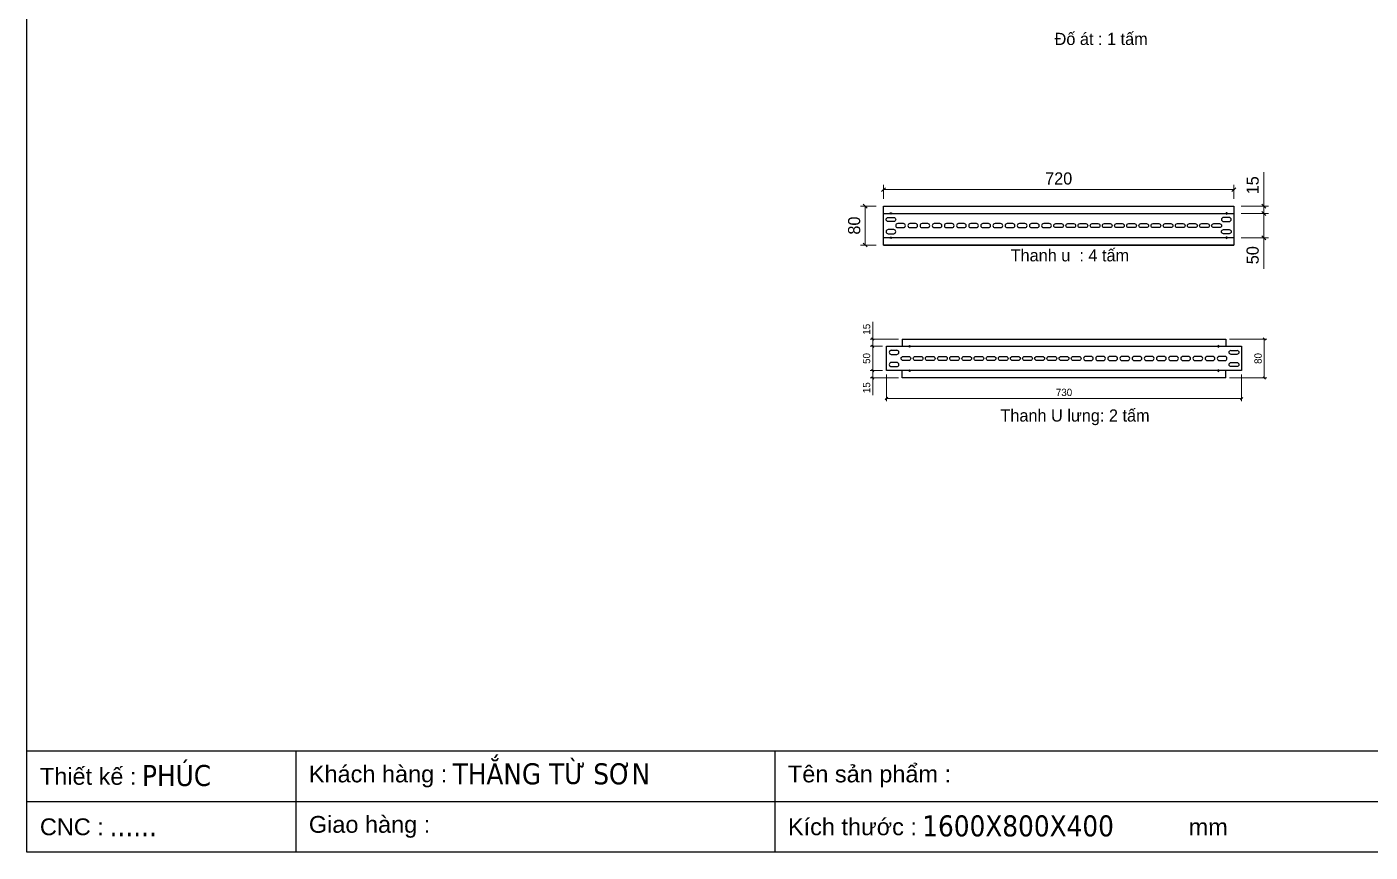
# Model space of a CAD drawing. Header units: millimetres. Extents: x 0 to 5132, y 0 to 3629.
# Drawn here: x 0 to 2762, y 0 to 1697 of the extents above; entities that cross this region are included whole.
import ezdxf
from ezdxf.enums import TextEntityAlignment as Align

# ---------------------------------------------------------------- set-up
doc = ezdxf.new("R2010")
doc.units = ezdxf.units.MM
doc.layers.add('CNC', color=7, linetype='Continuous')
doc.layers.add('DIM', color=253, linetype='Continuous')
doc.styles.add('Arial', font='arial.ttf')
doc.styles.add('Tahoma (Input Text)', font='tahoma.ttf')
doc.dimstyles.new('Dim-15', dxfattribs={"dimtxt": 15, "dimasz": 5, "dimexe": 5, "dimexo": 8, "dimgap": 5, "dimtad": 1, "dimdec": 0, "dimtxsty": 'Standard', "dimblk": 'OBLIQUE', "dimcen": 10, "dimclrd": 5, "dimclre": 5, "dimclrt": 3, "dimazin": 3, "dimtfac": 1, "dimtdec": 0, "dimtmove": 0, "dimatfit": 3, "dimldrblk": 'OBLIQUE', "dimlwd": 9, "dimlwe": 9})
doc.dimstyles.new('Dim-25', dxfattribs={"dimtxt": 25, "dimasz": 8, "dimexe": 10, "dimexo": 15, "dimgap": 10, "dimtad": 1, "dimdec": 0, "dimtxsty": 'Standard', "dimblk": 'OBLIQUE', "dimcen": 10, "dimclrd": 5, "dimclre": 5, "dimclrt": 3, "dimazin": 3, "dimtfac": 1, "dimtdec": 0, "dimtmove": 0, "dimatfit": 3, "dimldrblk": 'OBLIQUE', "dimlwd": 9, "dimlwe": 9})

# ---------------------------------------------------------------- blocks, each defined once
blk = doc.blocks.new('khungtenAsean2')
at = {"color": 7}
for p, q in [((2970, -1980), (0, -1980)), ((320, -1980), (320, -2100)), ((890, -1980), (890, -2100)), ((2020, -2040), (0, -2040))]:
    blk.add_line(p, q, dxfattribs=at)
blk.add_lwpolyline([(0, 0), (2970, 0), (2970, -2100), (0, -2100)], close=True, dxfattribs=at)
at = {"color": 2, "char_height": 20, "width": 917.634, "attachment_point": 4, "style": 'Arial'}
for s, insert in [('  Thiết kế :', (0, -2010)), ('  Khách hàng :', (320, -2010)), ('  Tên sản phẩm :', (890, -2010)), ('  CNC :', (0, -2070)), ('  Giao hàng :', (320, -2070)), ('  Kích thước :', (890, -2070)), ('mm', (1382.3, -2070))]:
    blk.add_mtext(s, dxfattribs=dict(at, insert=insert))
at = {"color": 1, "style": 'Tahoma (Input Text)', "flags": 8}
for tag, p in [('#01', (137.1, -2021.3)), ('#03', (506.6, -2019.3)), ('#05', (1106.6, -2021.3)), ('#07', (1834.7, -2021.3)), ('#09', (2146.7, -2021.3)), ('#02', (98.5, -2081.3)), ('#04', (486.1, -2081.3)), ('#06', (1065.3, -2081.3)), ('#08', (1817.4, -2081.3)), ('#10', (2146.7, -2081.3))]:
    blk.add_attdef(tag, p, '', height=25, dxfattribs=at)
blk.add_attdef('#11', text='', height=25, dxfattribs=at).set_placement((2915, -2067.3), align=Align.CENTER)
blk = doc.blocks.new('ovan8.5x20')
at = {"layer": 'CNC', "color": 2, "lineweight": -3}
for p, q in [((5.7, 4.2), (-5.8, 4.2)), ((-5.8, -4.2), (5.7, -4.2))]:
    blk.add_line(p, q, dxfattribs=at)
for centre, start, end in [((-5.8, 0), 90, 270), ((5.7, 0), 270, 90)]:
    blk.add_arc(centre, 4.25, start, end, dxfattribs=at)
blk = doc.blocks.new('f3daunguoc')
at = {"layer": 'CNC', "color": 2, "lineweight": -3}
blk.add_circle((0, 0), 1.5, dxfattribs=at)
blk = doc.blocks.new('*D10')
at = {"color": 0, "linetype": 'ByBlock', "lineweight": -2}
for p, q in [((1727.7, 1324.1), (1719.7, 1332.1)), ((1719.7, 1252.1), (1727.7, 1244.1))]:
    blk.add_line(p, q, dxfattribs=at)
at = {"layer": 'Defpoints', "color": 0, "transparency": 16777216}
for p in [(1761.4, 1328.1), (1723.7, 1248.1), (1761.4, 1248.1)]:
    blk.add_point(p, dxfattribs=at)
at = {"layer": 'DIM', "color": 5, "lineweight": 9, "transparency": 16777216}
for p, q in [((1746.4, 1328.1), (1713.7, 1328.1)), ((1723.7, 1328.1), (1723.7, 1248.1)), ((1746.4, 1248.1), (1713.7, 1248.1))]:
    blk.add_line(p, q, dxfattribs=at)
at = {"layer": 'DIM', "color": 3, "transparency": 16777216, "insert": (1701, 1288.1), "char_height": 25, "attachment_point": 5, "rotation": 90}
blk.add_mtext('80', dxfattribs=at)
blk = doc.blocks.new('_Oblique')
at = {"color": 0, "linetype": 'ByBlock', "lineweight": -2}
blk.add_line((-0.5, -0.5), (0.5, 0.5), dxfattribs=at)
blk = doc.blocks.new('*D11')
at = {"color": 0, "linetype": 'ByBlock', "lineweight": -2}
for p, q in [((1765.4, 1366), (1757.4, 1358)), ((2477.4, 1358), (2485.4, 1366))]:
    blk.add_line(p, q, dxfattribs=at)
at = {"layer": 'Defpoints', "color": 0, "transparency": 16777216}
for p in [(2481.4, 1362), (1761.4, 1328.1), (2481.4, 1328.1)]:
    blk.add_point(p, dxfattribs=at)
at = {"layer": 'DIM', "color": 5, "lineweight": 9, "transparency": 16777216}
for p, q in [((1761.4, 1343.1), (1761.4, 1372)), ((1761.4, 1362), (2481.4, 1362)), ((2481.4, 1343.1), (2481.4, 1372))]:
    blk.add_line(p, q, dxfattribs=at)
at = {"layer": 'DIM', "color": 3, "transparency": 16777216, "insert": (2121.4, 1384.8), "char_height": 25, "attachment_point": 5}
blk.add_mtext('720', dxfattribs=at)
blk = doc.blocks.new('*D12')
at = {"color": 0, "linetype": 'ByBlock', "lineweight": -2}
for p, q in [((2539.1, 1332.1), (2547.1, 1324.1)), ((2547.1, 1309.1), (2539.1, 1317.1))]:
    blk.add_line(p, q, dxfattribs=at)
at = {"layer": 'Defpoints', "color": 0, "transparency": 16777216}
for p in [(2481.4, 1328.1), (2543.1, 1328.1), (2481.4, 1313.1)]:
    blk.add_point(p, dxfattribs=at)
at = {"layer": 'DIM', "color": 5, "lineweight": 9, "transparency": 16777216}
for p, q in [((2543.1, 1328.1), (2543.1, 1397.7)), ((2496.4, 1328.1), (2553.1, 1328.1)), ((2543.1, 1313.1), (2543.1, 1328.1)), ((2496.4, 1313.1), (2553.1, 1313.1)), ((2543.1, 1313.1), (2543.1, 1305.1))]:
    blk.add_line(p, q, dxfattribs=at)
at = {"layer": 'DIM', "color": 3, "transparency": 16777216, "insert": (2520.3, 1370.9), "char_height": 25, "attachment_point": 5, "rotation": 90}
blk.add_mtext('15', dxfattribs=at)
blk = doc.blocks.new('*D13')
at = {"color": 0, "linetype": 'ByBlock', "lineweight": -2}
for p, q in [((2547.1, 1309.1), (2539.1, 1317.1)), ((2539.1, 1267.1), (2547.1, 1259.1))]:
    blk.add_line(p, q, dxfattribs=at)
at = {"layer": 'Defpoints', "color": 0, "transparency": 16777216}
for p in [(2481.4, 1313.1), (2481.4, 1263.1), (2543.1, 1263.1)]:
    blk.add_point(p, dxfattribs=at)
at = {"layer": 'DIM', "color": 5, "lineweight": 9, "transparency": 16777216}
for p, q in [((2496.4, 1313.1), (2553.1, 1313.1)), ((2543.1, 1313.1), (2543.1, 1263.1)), ((2496.4, 1263.1), (2553.1, 1263.1)), ((2543.1, 1263.1), (2543.1, 1199.4))]:
    blk.add_line(p, q, dxfattribs=at)
at = {"layer": 'DIM', "color": 3, "transparency": 16777216, "insert": (2520.3, 1227.2), "char_height": 25, "attachment_point": 5, "rotation": 90}
blk.add_mtext('50', dxfattribs=at)
blk = doc.blocks.new('*D14')
at = {"color": 0, "linetype": 'ByBlock', "lineweight": -2}
for p, q in [((1769.9, 934.9), (1764.9, 929.9)), ((2494.9, 929.9), (2499.9, 934.9))]:
    blk.add_line(p, q, dxfattribs=at)
at = {"layer": 'Defpoints', "color": 0, "transparency": 16777216}
for p in [(1767.4, 989.9), (2497.4, 989.9), (2497.4, 932.4)]:
    blk.add_point(p, dxfattribs=at)
at = {"layer": 'DIM', "color": 5, "lineweight": 9, "transparency": 16777216}
for p, q in [((1767.4, 981.9), (1767.4, 927.4)), ((2497.4, 981.9), (2497.4, 927.4)), ((1767.4, 932.4), (2497.4, 932.4))]:
    blk.add_line(p, q, dxfattribs=at)
at = {"layer": 'DIM', "color": 3, "transparency": 16777216, "insert": (2132.4, 945.1), "char_height": 15, "attachment_point": 5}
blk.add_mtext('730', dxfattribs=at)
blk = doc.blocks.new('*D15')
at = {"color": 0, "linetype": 'ByBlock', "lineweight": -2}
for p, q in [((2546.6, 1052.4), (2541.6, 1057.4)), ((2541.6, 977.4), (2546.6, 972.4))]:
    blk.add_line(p, q, dxfattribs=at)
at = {"layer": 'Defpoints', "color": 0, "transparency": 16777216}
for p in [(2464.9, 1054.9), (2544.1, 1054.9), (2464.9, 974.9)]:
    blk.add_point(p, dxfattribs=at)
at = {"layer": 'DIM', "color": 5, "lineweight": 9, "transparency": 16777216}
for p, q in [((2472.9, 1054.9), (2549.1, 1054.9)), ((2544.1, 974.9), (2544.1, 1054.9)), ((2472.9, 974.9), (2549.1, 974.9))]:
    blk.add_line(p, q, dxfattribs=at)
at = {"layer": 'DIM', "color": 3, "transparency": 16777216, "insert": (2531.4, 1014.9), "char_height": 15, "attachment_point": 5, "rotation": 90}
blk.add_mtext('80', dxfattribs=at)
blk = doc.blocks.new('*D16')
at = {"color": 0, "linetype": 'ByBlock', "lineweight": -2}
for p, q in [((1741.6, 1037.4), (1736.6, 1042.4)), ((1736.6, 992.4), (1741.6, 987.4))]:
    blk.add_line(p, q, dxfattribs=at)
at = {"layer": 'Defpoints', "color": 0, "transparency": 16777216}
for p in [(1767.4, 1039.9), (1739.1, 989.9), (1767.4, 989.9)]:
    blk.add_point(p, dxfattribs=at)
at = {"layer": 'DIM', "color": 5, "lineweight": 9, "transparency": 16777216}
for p, q in [((1759.4, 1039.9), (1734.1, 1039.9)), ((1739.1, 1039.9), (1739.1, 989.9)), ((1759.4, 989.9), (1734.1, 989.9))]:
    blk.add_line(p, q, dxfattribs=at)
at = {"layer": 'DIM', "color": 3, "transparency": 16777216, "insert": (1726.5, 1014.9), "char_height": 15, "attachment_point": 5, "rotation": 90}
blk.add_mtext('50', dxfattribs=at)
blk = doc.blocks.new('*D17')
at = {"color": 0, "linetype": 'ByBlock', "lineweight": -2}
for p, q in [((1741.6, 987.4), (1736.6, 992.4)), ((1736.6, 977.4), (1741.6, 972.4))]:
    blk.add_line(p, q, dxfattribs=at)
at = {"layer": 'Defpoints', "color": 0, "transparency": 16777216}
for p in [(1739.1, 974.9), (1767.4, 989.9), (1799.9, 974.9)]:
    blk.add_point(p, dxfattribs=at)
at = {"layer": 'DIM', "color": 5, "lineweight": 9, "transparency": 16777216}
for p, q in [((1759.4, 989.9), (1734.1, 989.9)), ((1791.9, 974.9), (1734.1, 974.9)), ((1739.1, 989.9), (1739.1, 974.9)), ((1739.1, 974.9), (1739.1, 939.7))]:
    blk.add_line(p, q, dxfattribs=at)
at = {"layer": 'DIM', "color": 3, "transparency": 16777216, "insert": (1726.5, 954.8), "char_height": 15, "attachment_point": 5, "rotation": 90}
blk.add_mtext('15', dxfattribs=at)
blk = doc.blocks.new('*D18')
at = {"color": 0, "linetype": 'ByBlock', "lineweight": -2}
for p, q in [((1741.6, 1052.4), (1736.6, 1057.4)), ((1736.6, 1042.4), (1741.6, 1037.4))]:
    blk.add_line(p, q, dxfattribs=at)
at = {"layer": 'Defpoints', "color": 0, "transparency": 16777216}
for p in [(1739.1, 1054.9), (1799.9, 1054.9), (1767.4, 1039.9)]:
    blk.add_point(p, dxfattribs=at)
at = {"layer": 'DIM', "color": 5, "lineweight": 9, "transparency": 16777216}
for p, q in [((1739.1, 1054.9), (1739.1, 1090)), ((1791.9, 1054.9), (1734.1, 1054.9)), ((1739.1, 1039.9), (1739.1, 1054.9)), ((1759.4, 1039.9), (1734.1, 1039.9))]:
    blk.add_line(p, q, dxfattribs=at)
at = {"layer": 'DIM', "color": 3, "transparency": 16777216, "insert": (1726.5, 1075), "char_height": 15, "attachment_point": 5, "rotation": 90}
blk.add_mtext('15', dxfattribs=at)

msp = doc.modelspace()

# ---------------------------------------------------------------- linework, layer by layer
at = {"color": 7}
for p, q in [((1761.3, 1328.1), (2481.3, 1328.1)), ((1799.9, 1054.9), (2464.9, 1054.9)), ((1799.9, 1054.9), (1799.9, 1039.9)), ((2464.9, 1054.9), (2464.9, 1039.9)), ((1767.4, 1039.9), (2497.4, 1039.9)), ((1767.4, 989.9), (1767.4, 1039.9)), ((2497.4, 1039.9), (2497.4, 989.9)), ((2497.4, 989.9), (1767.4, 989.9)), ((1799.9, 974.9), (1799.9, 989.9)), ((2464.9, 974.9), (1799.9, 974.9)), ((2464.9, 974.9), (2464.9, 989.9))]:
    msp.add_line(p, q, dxfattribs=at)
at = {"color": 2}
msp.add_line((1761.3, 1248.1), (2481.3, 1248.1), dxfattribs=at)
at = {"color": 7}
for points in [[(1761.3, 1328.1), (2481.3, 1328.1), (2481.3, 1248.1), (1761.3, 1248.1)], [(1761.3, 1313.1), (2481.3, 1313.1), (2481.3, 1263.1), (1761.3, 1263.1)]]:
    msp.add_lwpolyline(points, close=True, dxfattribs=at)

# ---------------------------------------------------------------- block references
ref = msp.add_blockref('khungtenAsean2', (0, 3628.8), dxfattribs=dict(xscale=1.728000000002793, yscale=1.728000000002793, zscale=1.728000000002793))
ref.add_attrib('#06', '1600X800X400', (1840.9, 32.4), dxfattribs={"color": 1, "height": 43.2, "style": 'Tahoma (Input Text)'})
ref.add_attrib('#03', 'THẮNG TỪ SƠN', (875.4, 139.4), dxfattribs={"color": 1, "height": 43.2, "style": 'Tahoma (Input Text)'})
ref.add_attrib('#02', '......', (170.1, 32.4), dxfattribs={"color": 1, "height": 43.2, "style": 'Tahoma (Input Text)'})
ref.add_attrib('#01', 'PHÚC', (236.8, 136), dxfattribs={"color": 1, "height": 43.2, "style": 'Tahoma (Input Text)'})
at = {"lineweight": -3, "rotation": 270}
for p in [(1776.3, 1313.1), (1776.3, 1263.1), (1814.9, 1039.9), (1814.9, 989.9)]:
    msp.add_blockref('f3daunguoc', p, dxfattribs=at)
at = {"lineweight": -3, "xscale": -1, "rotation": 90}
for p in [(2466.5, 1313.1), (2466.5, 1263.1), (2449.9, 1039.9), (2449.9, 989.9)]:
    msp.add_blockref('f3daunguoc', p, dxfattribs=at)
at = {"layer": 'CNC', "lineweight": -3, "xscale": -1, "rotation": 180}
for p in [(1776.6, 1300.6), (2121.3, 1288.1), (2146.3, 1288.1), (2171.3, 1288.1), (2196.3, 1288.1), (2221.3, 1288.1), (2246.3, 1288.1), (2271.3, 1288.1), (2296.3, 1288.1), (2321.3, 1288.1), (2346.3, 1288.1), (2371.3, 1288.1), (2396.3, 1288.1), (2421.3, 1288.1), (2446.3, 1288.1), (2481.9, 1027.4), (1807.4, 1014.9), (1832.4, 1014.9), (1857.4, 1014.9), (1882.4, 1014.9), (1907.4, 1014.9), (1932.4, 1014.9), (1957.4, 1014.9), (1982.4, 1014.9), (2007.4, 1014.9), (2032.4, 1014.9), (2057.4, 1014.9), (2082.4, 1014.9), (2107.4, 1014.9), (2132.4, 1014.9), (2157.4, 1014.9), (2481.9, 1002.4)]:
    msp.add_blockref('ovan8.5x20', p, dxfattribs=at)
at = {"layer": 'CNC', "lineweight": -3, "rotation": 180}
for p in [(2466.1, 1300.6), (1796.3, 1288.1), (1821.3, 1288.1), (1846.3, 1288.1), (1871.3, 1288.1), (1896.3, 1288.1), (1921.3, 1288.1), (1946.3, 1288.1), (1971.3, 1288.1), (1996.3, 1288.1), (2021.3, 1288.1), (2046.3, 1288.1), (2071.3, 1288.1), (2096.3, 1288.1), (1782.9, 1027.4), (1782.9, 1002.4), (2182.4, 1014.9), (2207.4, 1014.9), (2232.4, 1014.9), (2257.4, 1014.9), (2282.4, 1014.9), (2307.4, 1014.9), (2332.4, 1014.9), (2357.4, 1014.9), (2382.4, 1014.9), (2407.4, 1014.9), (2432.4, 1014.9), (2457.4, 1014.9)]:
    msp.add_blockref('ovan8.5x20', p, dxfattribs=at)
at = {"layer": 'CNC', "lineweight": -3}
msp.add_blockref('ovan8.5x20', (1776.6, 1275.6), dxfattribs=at)
at = {"layer": 'CNC', "lineweight": -3, "xscale": -1}
msp.add_blockref('ovan8.5x20', (2466.1, 1275.6), dxfattribs=at)

# ---------------------------------------------------------------- texts
at = {"color": 2, "char_height": 25, "width": 775, "attachment_point": 5}
for s, insert in [('Đố át : 1 tấm', (2208.7, 1671.7)), ('Thanh u  : 4 tấm ', (2144.4, 1226.8)), ('Thanh U lưng: 2 tấm', (2155, 893.9))]:
    msp.add_mtext(s, dxfattribs=dict(at, insert=insert))

# ---------------------------------------------------------------- dimensions: what is measured, and where the dimension line sits
at = {"layer": 'DIM', "color": 2}
dim = msp.add_linear_dim(base=(2481.4, 1362), p1=(1761.4, 1328.1), p2=(2481.4, 1328.1), dimstyle='Dim-25', dxfattribs=at)
dim.commit()
dim.dimension.update_dxf_attribs({"geometry": '*D11', "text_midpoint": (2121.4, 1384.8)})
for base, p1, p2, picture, middle in [((2543.1, 1328.1), (2481.4, 1313.1), (2481.4, 1328.1), '*D12', (2520.3, 1370.9)), ((1723.7, 1248.1), (1761.4, 1328.1), (1761.4, 1248.1), '*D10', (1701, 1288.1)), ((2543.1, 1263.1), (2481.4, 1313.1), (2481.4, 1263.1), '*D13', (2520.3, 1227.2))]:
    dim = msp.add_linear_dim(base=base, p1=p1, p2=p2, angle=90, dimstyle='Dim-25', dxfattribs=at)
    dim.commit()
    dim.dimension.update_dxf_attribs({"geometry": picture, "text_midpoint": middle})
at = {"layer": 'DIM', "color": 7}
for base, p1, p2, picture, middle in [((1739.1, 1054.9), (1767.4, 1039.9), (1799.9, 1054.9), '*D18', (1726.5, 1075)), ((2544.1, 1054.9), (2464.9, 974.9), (2464.9, 1054.9), '*D15', (2531.4, 1014.9)), ((1739.1, 989.9), (1767.4, 1039.9), (1767.4, 989.9), '*D16', (1726.5, 1014.9)), ((1739.1, 974.9), (1767.4, 989.9), (1799.9, 974.9), '*D17', (1726.5, 954.8))]:
    dim = msp.add_linear_dim(base=base, p1=p1, p2=p2, angle=90, dimstyle='Dim-15', dxfattribs=at)
    dim.commit()
    dim.dimension.update_dxf_attribs({"geometry": picture, "text_midpoint": middle})
dim = msp.add_linear_dim(base=(2497.4, 932.4), p1=(1767.4, 989.9), p2=(2497.4, 989.9), dimstyle='Dim-15', dxfattribs=at)
dim.commit()
dim.dimension.update_dxf_attribs({"geometry": '*D14', "text_midpoint": (2132.4, 945.1)})

doc.saveas('drawing.dxf')
